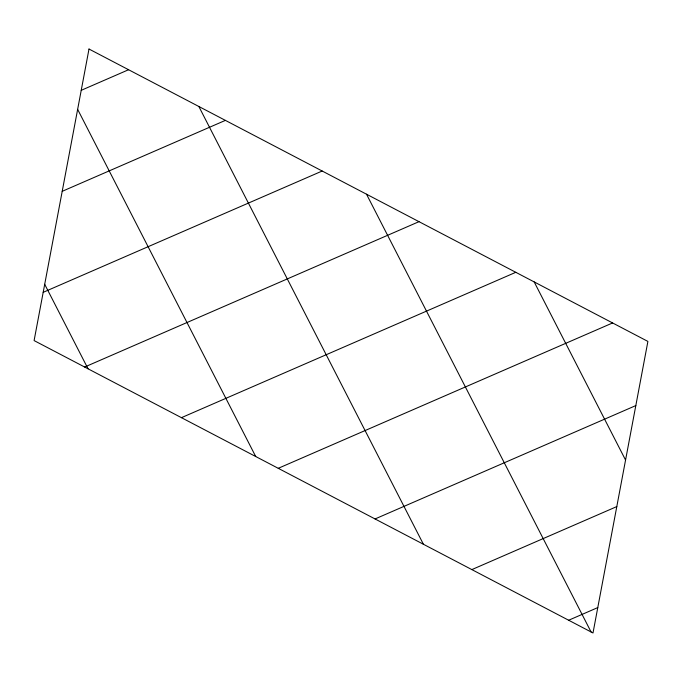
<?xml version="1.0" encoding="UTF-8"?>
<svg xmlns="http://www.w3.org/2000/svg" width="682" height="682" viewBox="0 0 682 682"><rect width="100%" height="100%" fill="white"/><g stroke="black" fill="none" stroke-linecap="round" stroke-linejoin="round"><path stroke-width="1.02" d="M81.218 90.322L128.574 69.734M62.207 191.318L225.384 120.382M43.188 292.322L322.185 171.02M84.645 367.027L418.995 221.667M181.446 417.665L515.797 272.306M278.256 468.312L612.598 322.953M375.057 518.951L635.82 405.585M471.859 569.598L616.801 506.581M568.669 620.236L597.782 607.585M534.185 281.93L625.564 460.052M366.515 194.208L591.072 631.958M198.846 106.494L423.403 544.245M77.637 109.359L255.724 456.531M44.697 284.292L88.055 368.809M89.001 49.027L34.1 340.582L592.999 632.973L647.9 341.418L89.001 49.027"/></g></svg>
